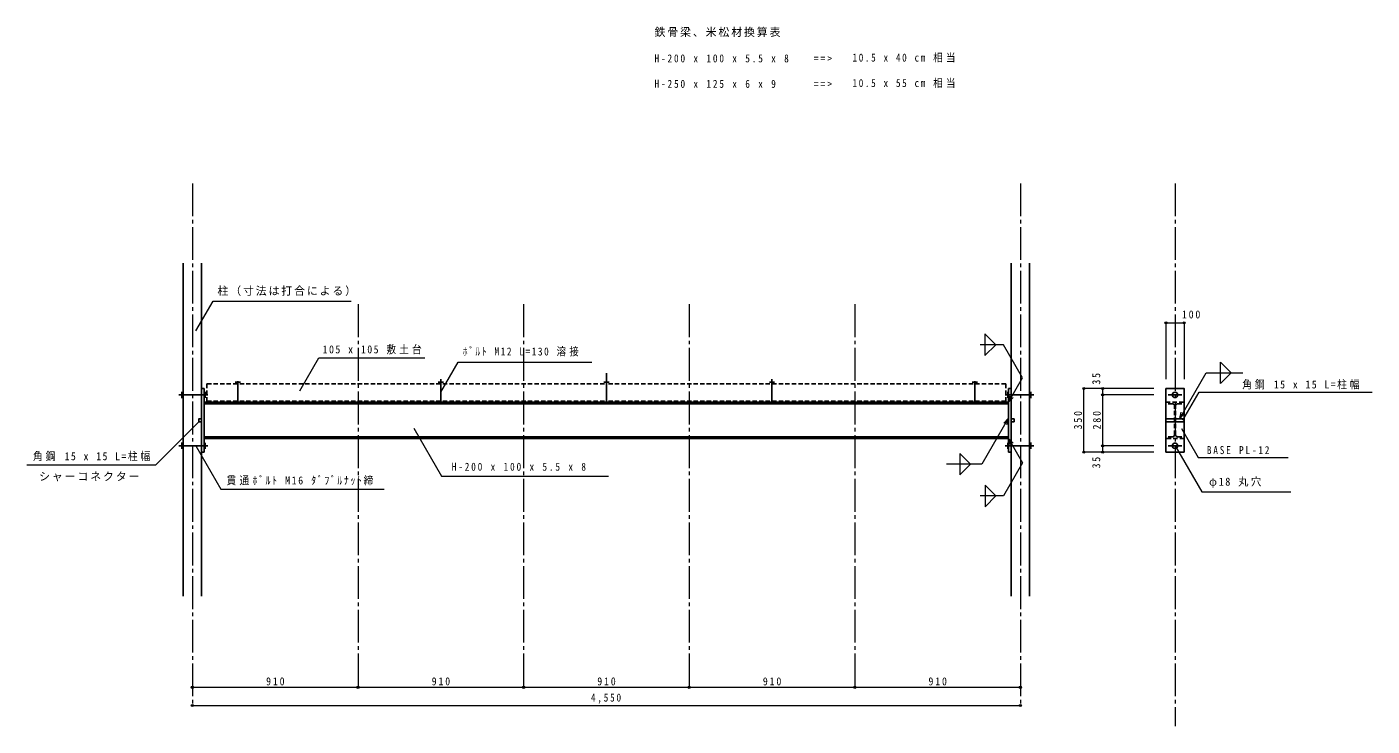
# Model space of a CAD drawing. Units: millimetres, scale not verified. Extents: x -3764 to 3629, y -1575 to 2269.
import ezdxf

# ---------------------------------------------------------------- set-up
doc = ezdxf.new("R2010")
doc.units = ezdxf.units.MM
doc.header["$LTSCALE"] = 20
doc.header["$PDMODE"] = 32
doc.header["$PDSIZE"] = 12
doc.linetypes.add('CHAIN2', pattern=[12, 9, -1, 1, -1])
doc.linetypes.add('DASHED1', pattern=[1.8, 1.2, -0.6])
for name, color, linetype, lineweight in [('0-0_通芯', 4, 'CHAIN2', 18), ('0-1_躯体', 7, 'Continuous', 25), ('0-2_文字', 4, 'Continuous', 18), ('0-3_寸法', 7, 'Continuous', 18)]:
    doc.layers.add(name, color=color, linetype=linetype, lineweight=lineweight)
doc.styles.add('ＭＳ ゴシック', font='')
doc.styles.get('ＭＳ ゴシック').set_extended_font_data('MS Gothic')

msp = doc.modelspace()

# ---------------------------------------------------------------- linework, layer by layer
at = {"layer": '0-0_通芯'}
for p, q in [((-2854.05, 1408.38), (-2854.05, -1461.89)), ((1695.95, 1408.38), (1695.95, -1461.89)), ((2545.95, 1408.38), (2545.95, -1575.41)), ((-1944.05, 743.51), (-1944.05, -1361.89)), ((-1034.05, 743.51), (-1034.05, -1361.89)), ((-124.05, 743.51), (-124.05, -1361.89)), ((785.95, 743.51), (785.95, -1361.89))]:
    msp.add_line(p, q, dxfattribs=at)
at = {"layer": '0-1_躯体'}
for p, q in [((-2904.05, 970.54), (-2904.05, -861.89)), ((-2804.05, 970.54), (-2804.05, -861.89)), ((1645.95, 970.54), (1645.95, -861.89)), ((1745.95, 970.54), (1745.95, -861.89)), ((-2618.53, 315.62), (-2589.71, 315.62)), ((-2604.05, 320.9), (-2604.05, 205.68)), ((-1503.53, 315.62), (-1474.71, 315.62)), ((-1489.05, 205.68), (-1489.05, 332.26)), ((-593.53, 315.62), (-564.71, 315.62)), ((-579.05, 364.33), (-579.05, 205.68)), ((345.43, 315.62), (316.61, 315.62)), ((330.95, 205.68), (330.95, 332.26)), ((1460.43, 315.62), (1431.61, 315.62)), ((1445.95, 320.9), (1445.95, 205.68)), ((-2928.86, 245.68), (-2769.72, 245.68)), ((-2911.93, 263.18), (-2911.93, 227.84)), ((-2804.05, 280.68), (-2789.05, 280.68)), ((-2789.05, 280.68), (-2789.05, -69.32)), ((-2784.39, 261.51), (-2784.39, 229.66)), ((1770.75, 245.68), (1611.61, 245.68)), ((1626.28, 261.51), (1626.28, 229.66)), ((1630.95, 280.68), (1630.95, -69.32)), ((1645.95, 280.68), (1630.95, 280.68)), ((1753.82, 263.18), (1753.82, 227.84)), ((2495.95, 280.68), (2495.95, -69.32)), ((2507.55, 245.68), (2582.61, 245.68)), ((-2789.05, 205.68), (1630.95, 205.68)), ((-2789.05, 195.68), (1630.95, 195.68)), ((2495.95, 113.18), (2595.95, 113.18)), ((2495.95, 98.18), (2595.95, 98.18)), ((-2789.05, 15.68), (1630.95, 15.68)), ((-2789.05, 5.68), (1630.95, 5.68)), ((-2928.86, -34.32), (-2769.72, -34.32)), ((-2911.93, -51.83), (-2911.93, -16.49)), ((-2804.05, -69.32), (-2789.05, -69.32)), ((-2784.39, -50.16), (-2784.39, -18.3)), ((1770.75, -34.32), (1611.61, -34.32)), ((1626.28, -50.16), (1626.28, -18.3)), ((1645.95, -69.32), (1630.95, -69.32)), ((1753.82, -51.83), (1753.82, -16.49)), ((2495.95, -69.32), (2595.95, -69.32)), ((2507.55, -34.32), (2582.61, -34.32))]:
    msp.add_line(p, q, dxfattribs=at)
at = {"layer": '0-1_躯体', "color": 4, "lineweight": 18}
for p, q in [((1603.22, 521.38), (1474.96, 521.38)), ((1501.29, 580.42), (1501.29, 462.34)), ((1501.29, 580.42), (1560.33, 521.38)), ((1560.33, 521.38), (1501.29, 462.34)), ((1708.22, 339.52), (1603.22, 521.38)), ((2794.92, 307.85), (2794.92, 425.92)), ((1630.95, 205.68), (1708.22, 339.52)), ((1630.95, 205.68), (1640, 239.48)), ((1630.95, 205.68), (1655.69, 230.42)), ((2571.46, 116.24), (2580.52, 150.04)), ((1629.28, 115.01), (1604.53, 90.26)), ((1629.28, 115.01), (1620.22, 81.2)), ((2571.46, 116.24), (2596.21, 140.99)), ((1630.95, 5.68), (1708.22, -128.16)), ((1630.95, 5.68), (1655.69, -19.07)), ((1630.95, 5.68), (1640, -28.13)), ((1362.37, -76.61), (1362.37, -194.68)), ((1362.37, -76.61), (1421.41, -135.64)), ((1421.41, -135.64), (1362.37, -194.68)), ((1708.22, -128.16), (1603.22, -310.03)), ((1502.5, -250.99), (1502.5, -369.07)), ((1502.5, -250.99), (1561.54, -310.03)), ((1603.22, -310.03), (1474.96, -310.03)), ((1561.54, -310.03), (1502.5, -369.07))]:
    msp.add_line(p, q, dxfattribs=at)
at = {"layer": '0-1_躯体', "linetype": 'DASHED1'}
for p, q in [((-2774.05, 305.68), (-2774.05, 205.68)), ((-2774.05, 305.68), (-579.05, 305.68)), ((1615.95, 305.68), (-579.05, 305.68)), ((1615.95, 305.68), (1615.95, 205.68)), ((-2774.05, 210.68), (-579.05, 210.68)), ((1615.95, 210.68), (-579.05, 210.68)), ((2495.95, 205.68), (2595.95, 205.68)), ((2495.95, 195.68), (2495.95, 205.68)), ((2532.95, 195.68), (2495.95, 195.68)), ((2542.95, 25.68), (2542.95, 185.68)), ((2548.95, 25.68), (2548.95, 185.68)), ((2558.95, 195.68), (2595.95, 195.68)), ((2595.95, 205.68), (2595.95, 195.68)), ((2532.95, 15.68), (2495.95, 15.68)), ((2558.95, 15.68), (2595.95, 15.68)), ((2595.95, 15.68), (2595.95, 5.68))]:
    msp.add_line(p, q, dxfattribs=at)
at = {"layer": '0-1_躯体', "color": 4, "lineweight": 18}
for points in [[(2794.92, 307.85), (2853.95, 366.89), (2794.92, 425.92)], [(2571.46, 116.24), (2716.17, 366.89), (2917.96, 366.89)], [(1629.28, 115.01), (1484.57, -135.64), (1289.35, -135.64)]]:
    msp.add_lwpolyline(points, dxfattribs=at)
at = {"layer": '0-1_躯体'}
msp.add_lwpolyline([(2495.95, 280.68), (2595.95, 280.68), (2595.95, -69.32)], dxfattribs=at)
for points in [[(-2819.05, 98.18), (-2819.05, 113.18), (-2804.05, 113.18), (-2804.05, 98.18)], [(1645.95, 98.18), (1645.95, 113.18), (1660.95, 113.18), (1660.95, 98.18)]]:
    msp.add_lwpolyline(points, close=True, dxfattribs=at)
at = {"layer": '0-1_躯体', "linetype": 'DASHED1'}
msp.add_lwpolyline([(2595.95, 5.68), (2495.95, 5.68), (2495.95, 15.68)], dxfattribs=at)
at = {"layer": '0-1_躯体'}
for centre in [(2545.95, 245.68), (2545.95, -34.32)]:
    msp.add_circle(centre, 15, dxfattribs=at)
at = {"layer": '0-1_躯体', "linetype": 'DASHED1'}
for centre, start, end in [((2532.95, 185.68), 0, 90), ((2558.95, 185.68), 90, 180), ((2532.95, 25.68), 270, 0), ((2558.95, 25.68), 180, 270)]:
    msp.add_arc(centre, 10, start, end, dxfattribs=at)
at = {"layer": '0-2_文字'}
for p, q in [((-2835.15, 596.99), (-2740.16, 761.52)), ((-2740.16, 761.52), (-1981.42, 761.52)), ((2495.95, 641.9), (2595.95, 641.9)), ((2495.95, 641.9), (2495.95, 331.23)), ((2595.95, 641.9), (2595.95, 331.23)), ((-2264.48, 267.45), (-2159.94, 448.52)), ((-2159.94, 448.52), (-1577.23, 448.52)), ((-1489.05, 260.97), (-1394.22, 425.21)), ((-1394.22, 425.21), (-658.54, 425.21)), ((2045.01, -69.32), (2045.01, 280.68)), ((2430.23, 280.68), (2045.01, 280.68)), ((2430.23, 280.68), (2148.56, 280.68)), ((-2835.99, -34.32), (-2698.47, -272.53)), ((2430.23, -69.32), (2045.01, -69.32)), ((2148.56, -69.32), (2148.56, -34.32)), ((2430.23, -69.32), (2148.56, -69.32)), ((2545.95, -34.32), (2692.36, -287.92)), ((-2698.47, -272.53), (-1800, -272.53)), ((2692.36, -287.92), (3182.27, -287.92))]:
    msp.add_line(p, q, dxfattribs=at)
for points in [[(2430.23, 245.68), (2148.56, 245.68), (2148.56, 280.68)], [(2430.23, -34.32), (2148.56, -34.32), (2148.56, 245.68)], [(2588.4, 105.67), (2678.29, 261.36), (3628.86, 261.36)], [(-2817.57, 98.92), (-3056.76, -140.27), (-3763.63, -140.27)], [(-1637.84, 62.43), (-1486.03, -200.5), (-567.57, -200.5)], [(2582.01, 59.88), (2673.54, -98.66), (3167.69, -98.66)], [(-2854.05, -1361.89), (-1944.05, -1361.89), (-1034.05, -1361.89), (-124.05, -1361.89), (785.95, -1361.89), (1695.95, -1361.89)]]:
    msp.add_lwpolyline(points, dxfattribs=at)
for p in [(2495.95, 641.9), (2595.95, 641.9), (2045.01, 280.68), (2148.56, 280.68), (2148.56, 245.68), (2045.01, -69.32), (2148.56, -34.32), (2148.56, -69.32), (-2854.05, -1361.89), (-1944.05, -1361.89), (-1034.05, -1361.89), (-124.05, -1361.89), (785.95, -1361.89), (1695.95, -1361.89)]:
    msp.add_point(p, dxfattribs=at)
at = {"layer": '0-3_寸法', "color": 4}
msp.add_line((-2854.05, -1461.89), (1695.95, -1461.89), dxfattribs=at)
for p in [(-2854.05, -1461.89), (1695.95, -1461.89)]:
    msp.add_point(p, dxfattribs=at)

# ---------------------------------------------------------------- texts
at = {"layer": '0-2_文字', "color": 7, "char_height": 43.99, "attachment_point": 7, "style": 'ＭＳ ゴシック'}
for s, insert in [('\\T1.17;柱（寸法は打合による）', (-2716.57, 789.43)), ('\\T1.38;\\W0.9;100', (2583.71, 665.34)), ('\\T1.29;\\W0.9;角鋼\\~15\\~x\\~15\\~L=柱幅', (2914.96, 275.76)), ('\\T1.29;\\W0.9;角鋼\\~15\\~x\\~15\\~L=柱幅', (-3730.53, -118.91)), ('\\T1.39;\\W0.85;BASE\\~PL-12', (2720.81, -80.79)), ('\\T1.17;シャーコネクター', (-3696.5, -230.42)), ('\\T1.33;\\W0.9;貫通ﾎﾞﾙﾄ\\~M16\\~ﾀﾞﾌﾞﾙﾅｯﾄ締', (-2667.35, -251.8)), ('\\T1.24;\\W0.95;φ18\\~丸穴', (2732.96, -265.49)), ('\\T1.38;\\W0.9;910', (-2449.05, -1351.89)), ('\\T1.38;\\W0.9;910', (-1539.05, -1351.89)), ('\\T1.38;\\W0.9;910', (-629.05, -1351.89)), ('\\T1.38;\\W0.9;910', (280.95, -1351.89)), ('\\T1.38;\\W0.9;910', (1190.95, -1351.89))]:
    msp.add_mtext(s, dxfattribs=dict(at, insert=insert))
at = {"layer": '0-2_文字', "color": 7, "char_height": 43.99, "attachment_point": 7, "rotation": 90, "style": 'ＭＳ ゴシック'}
for s, insert in [('\\T1.36;\\W0.9;35', (2135.52, 302.19)), ('\\T1.38;\\W0.9;350', (2035.01, 55.68)), ('\\T1.38;\\W0.9;280', (2138.56, 55.68)), ('\\T1.36;\\W0.9;35', (2135.52, -158.52))]:
    msp.add_mtext(s, dxfattribs=dict(at, insert=insert))
at = {"layer": '0-3_寸法', "char_height": 43.99, "attachment_point": 7, "style": 'ＭＳ ゴシック'}
for s, insert in [('\\T1.17;鉄骨梁、米松材換算表', (-314.32, 2212.97)), ('\\T1.4;\\W0.85;H-200\\~x\\~100\\~x\\~5.5\\~x\\~8', (-314.32, 2072.97)), ('\\T1.38;\\W0.9;==>', (560.47, 2072.97)), ('\\T1.34;\\W0.85;10.5\\~x\\~40\\~cm\\~相当', (773.48, 2072.97)), ('\\T1.4;\\W0.85;H-250\\~x\\~125\\~x\\~6\\~x\\~9', (-314.32, 1932.97)), ('\\T1.38;\\W0.9;==>', (560.47, 1932.97)), ('\\T1.34;\\W0.85;10.5\\~x\\~55\\~cm\\~相当', (773.48, 1932.97)), ('\\T1.3;\\W0.9;105\\~x\\~105\\~敷土台', (-2138.24, 468.7)), ('\\T1.34;\\W0.85;ﾎﾞﾙﾄ\\~M12\\~L=130\\~溶接', (-1368.38, 457.18)), ('\\T1.4;\\W0.85;H-200\\~x\\~100\\~x\\~5.5\\~x\\~8', (-1428.86, -172.09)), ('\\T1.38;\\W0.85;4,550', (-664.05, -1451.89))]:
    msp.add_mtext(s, dxfattribs=dict(at, insert=insert))

doc.saveas('drawing.dxf')
